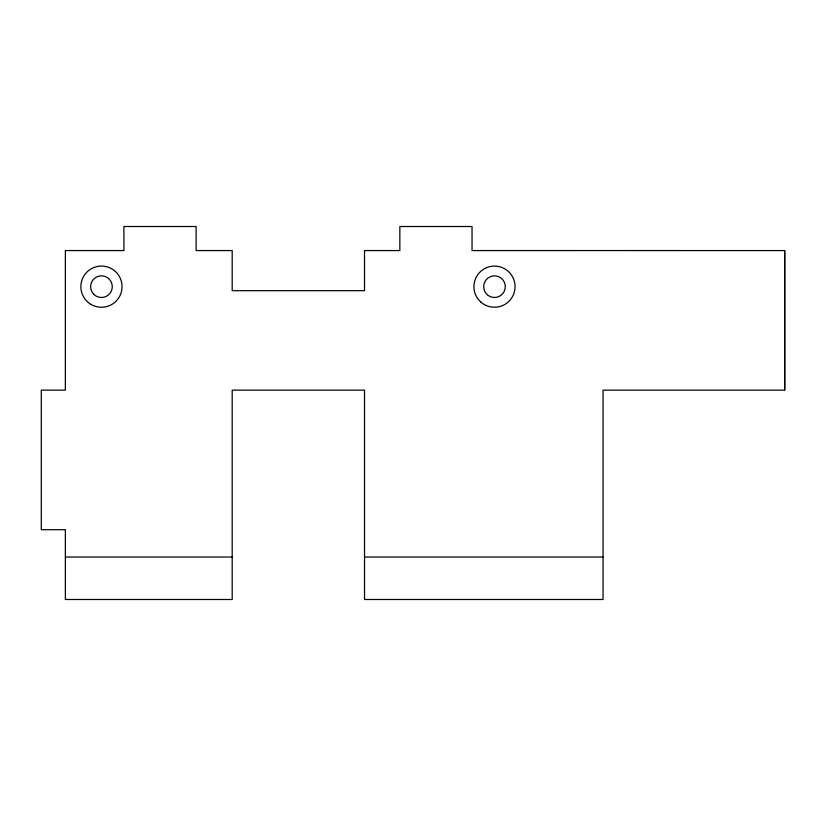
<?xml version="1.0" encoding="UTF-8"?>
<svg xmlns="http://www.w3.org/2000/svg" width="826" height="826" viewBox="0 0 826 826"><rect width="100%" height="100%" fill="white"/><g stroke="black" fill="none" stroke-linecap="round" stroke-linejoin="round"><path stroke-width="1.24" d="M784.7 390.14L784.7 250.577L472.038 250.567L472.038 226.51L399.846 226.51L399.846 250.567L364.524 250.567L364.524 290.68L232.199 290.68L232.199 250.567L196.113 250.567L196.113 226.51L123.921 226.51L123.921 250.567L65.368 250.567L65.368 390.14L41.3 390.14L41.3 529.703L65.368 529.703L65.368 599.49L232.199 599.49L232.199 390.14L364.524 390.14L364.524 599.49L603.052 599.49L603.052 390.14L784.7 390.14L784.7 250.577M65.368 557.034L232.199 557.034M364.524 557.034L603.052 557.034M480.949 302.14A20.567 20.567 0 0 0 514.67 290.659A20.567 20.567 0 0 0 487.867 267.19A20.567 20.567 0 0 0 480.949 302.14M488.311 295.522A10.8 10.8 0 0 0 505.254 287.593A10.8 10.8 0 0 0 489.921 276.886A10.8 10.8 0 0 0 488.311 295.522M91.159 304.495A20.588 20.588 0 0 0 122.052 286.663A20.588 20.588 0 0 0 91.159 268.832A20.588 20.588 0 0 0 91.159 304.495M93.813 294.314A10.81 10.81 0 0 0 111.902 289.461A10.81 10.81 0 0 0 98.655 276.225A10.81 10.81 0 0 0 93.813 294.314"/></g></svg>
